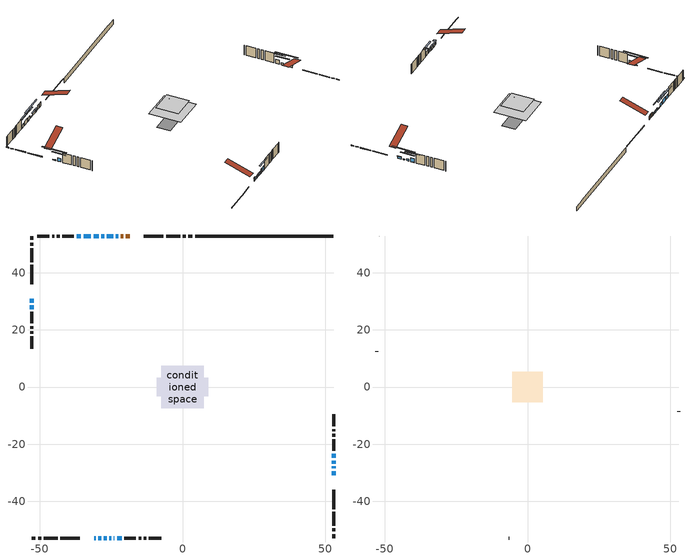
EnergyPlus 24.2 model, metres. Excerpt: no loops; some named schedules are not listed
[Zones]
conditioned space
 floor outside (Floor1 construction): -2.56,-2.56 -2.56,2.56 2.56,2.56 2.56,-2.56 z0.38
 floor outside (Floor2 construction): -0.34,-0.34 -0.34,0.34 0.34,0.34 0.34,-0.34 z0.38
 floor adiabatic (AdiabaticFloorConstruction): -7.52,-7.52 -7.52,7.52 7.52,7.52 7.52,-7.52 z2.82
 floor foundation (Slab1 construction): -8.93,-3.19 -8.93,3.19 8.93,3.19 8.93,-3.19 z-1.98
 wall outside (RimJoist1 construction): 3.45,52.84 2.09,52.84 / -52.84,-52.84 -51.48,-52.84 / -52.84,52.84 -52.84,51.48 / 52.84,-52.84 52.84,-51.48 z0.38:0.68
 wall outside (RimJoist2 construction): 1.16,52.84 0.05,52.84 / -50.55,-52.84 -49.45,-52.84 / -52.84,50.55 -52.84,49.45 / 52.84,-50.55 52.84,-49.45 z0.38:0.68
 wall outside (RimJoist3 construction): -0.87,52.84 -5.75,52.84 / -48.52,-52.84 -43.64,-52.84 / -52.84,48.52 -52.84,43.64 / 52.84,-48.52 52.84,-43.64 z0.38:0.68
 wall outside (RimJoist4 construction): -6.68,52.84 -13.52,52.84 / -42.71,-52.84 -35.87,-52.84 / -52.84,42.71 -52.84,35.87 / 52.84,-42.71 52.84,-35.87 z0.38:0.68
 wall outside (AdiabaticWallConstruction 1): -18.51,52.84 -19.79,52.84 / -20.72,52.84 -21.53,52.84 z0.38:2.41
 wall outside (AdiabaticWallConstruction): -30.89,-52.84 -30.4,-52.84 / -24,-52.84 -23.84,-52.84 z0.38:1.96; -29.48,-52.84 -28.46,-52.84 / -25.59,-52.84 -24.92,-52.84 z0.38:1.55; -22.46,52.84 -23.28,52.84 / -24.2,52.84 -26.49,52.84 / 52.84,-30.89 52.84,-29.41 z0.38:1.3; -27.53,-52.84 -26.51,-52.84 z0.38:1.75; -27.42,52.84 -28.39,52.84 / -52.84,30.89 -52.84,29.46 / 52.84,-28.49 52.84,-27.77 z0.38:0.79; -29.31,52.84 -31.14,52.84 / -35.54,52.84 -37.07,52.84 z0.38:2.01; -32.07,52.84 -34.61,52.84 z0.38:2.36; -22.92,-52.84 -21.29,-52.84 z0.38:2.39; -52.84,28.54 -52.84,27.26 z0.38:2.06; 52.84,-26.85 52.84,-25.72 z0.38:1.35; 52.84,-24.8 52.84,-23.32 z0.38:2.41
 wall outside (Wall1 construction): -37.99,52.84 -42.08,52.84 / -20.36,-52.84 -16.28,-52.84 / -52.84,26.34 -52.84,22.25 / 52.84,-22.4 52.84,-18.31 z0.38:5.26
 wall outside (Wall2 construction): -43.01,52.84 -43.95,52.84 / -15.35,-52.84 -14.4,-52.84 / -52.84,21.32 -52.84,20.38 / 52.84,-17.38 52.84,-16.44 z0.38:5.26
 wall outside (Wall3 construction): -44.88,52.84 -45.66,52.84 / -13.47,-52.84 -12.7,-52.84 / -52.84,19.45 -52.84,18.67 / 52.84,-15.51 52.84,-14.73 z0.38:5.26
 wall outside (Wall4 construction): -46.59,52.84 -50.88,52.84 / -11.77,-52.84 -7.48,-52.84 / -52.84,17.74 -52.84,13.45 / 52.84,-13.8 52.84,-9.51 z0.38:5.26
 wall foundation (FoundationWall1 construction): 4.38,52.84,-1.98 4.38,52.84,0.38 47.99,52.84,0.38 47.99,52.84,0.12 52.84,52.84,0.12 52.84,52.84,-1.98
 window (WindowConstruction 13): -30.88,-52.84 -30.4,-52.84 z0.38:1.96
 window (WindowConstruction 7): -29.47,-52.84 -28.46,-52.84 z0.38:1.55
 window (WindowConstruction 8): -22.46,52.84 -23.27,52.84 z0.38:1.29
 window (WindowConstruction 9): -24.2,52.84 -26.49,52.84 z0.38:1.29
 window (WindowConstruction 10): -27.53,-52.84 -26.52,-52.84 z0.38:1.75
 window (WindowConstruction 11): -25.59,-52.84 -24.93,-52.84 z0.38:1.55
 window (WindowConstruction 12): 52.84,-30.88 52.84,-29.41 z0.38:1.29
 window (WindowConstruction 15): -27.42,52.84 -28.39,52.84 z0.38:0.79
 window (WindowConstruction 16): -52.84,30.88 -52.84,29.46 z0.38:0.79
 window (WindowConstruction 14): -24,-52.84 -23.84,-52.84 z0.38:1.96
 window (WindowConstruction 17): 52.84,-28.48 52.84,-27.77 z0.38:0.79
 window (WindowConstruction): -29.31,52.84 -31.14,52.84 z0.38:2
 window (WindowConstruction 1): -32.07,52.84 -34.61,52.84 z0.38:2.36
 window (WindowConstruction 2): -35.54,52.84 -37.06,52.84 z0.38:2
 window (WindowConstruction 3): -22.92,-52.84 -21.29,-52.84 z0.38:2.39
 window (WindowConstruction 4): -52.84,28.53 -52.84,27.26 z0.38:2.06
 window (WindowConstruction 5): 52.84,-26.84 52.84,-25.73 z0.38:1.35
 window (WindowConstruction 6): 52.84,-24.8 52.84,-23.32 z0.38:2.41
 door (Door): -18.51,52.84 -19.79,52.84 z0.38:2.41
 door (Door 1): -20.72,52.84 -21.53,52.84 z0.38:2.41
 ceiling adiabatic (AdiabaticFloorConstruction): 7.52,-7.52 7.52,7.52 -7.52,7.52 -7.52,-7.52 z2.82
attic - vented
 floor to conditioned space (Floor3 construction Reversed): -5.29,-5.29 -5.29,5.29 5.29,5.29 5.29,-5.29 z5.26
 floor to conditioned space (Floor4 construction Reversed): -3.05,-3.05 -3.05,3.05 3.05,3.05 3.05,-3.05 z5.26
 wall outside (Wall5 construction): -51.81,52.84 -51.91,52.84 / -6.55,-52.84 -6.44,-52.84 / -52.84,12.52 -52.84,12.42 / 52.84,-8.58 52.84,-8.48 z0.38:5.26
 roof outside (Roof1 construction): -17.58,52.84,5.26 -17.58,40.97,9.21 -14.45,40.97,9.21 -14.45,52.84,5.26; -31.81,-52.84,5.26 -31.81,-40.97,9.21 -34.94,-40.97,9.21 -34.94,-52.84,5.26; -52.84,31.81,5.26 -40.97,31.81,9.21 -40.97,34.94,9.21 -52.84,34.94,5.26; 52.84,-31.81,5.26 40.97,-31.81,9.21 40.97,-34.94,9.21 52.84,-34.94,5.26
shading: -30.1,-52.84 -31.18,-52.84 -31.18,-54.06 -30.1,-54.06 z2.25; -28.26,-52.84 -29.68,-52.84 -29.68,-53.25 -28.26,-53.25 z1.75; -23.48,52.84 -22.26,52.84 -22.26,53.25 -23.48,53.25 z1.5; -26.69,52.84 -24,52.84 -24,53.25 -26.69,53.25 z1.5; -26.31,-52.84 -27.73,-52.84 -27.73,-53.25 -26.31,-53.25 z1.95; -24.72,-52.84 -25.79,-52.84 -25.79,-53.25 -24.72,-53.25 z1.75; 52.84,-29.21 52.84,-31.09 53.25,-31.09 53.25,-29.21 z1.5; -33.47,52.84 -22.34,52.84 -22.34,53.25 -33.47,53.25 z5.87; -52.84,24.38 -52.84,35.97 -53.25,35.97 -53.25,24.38 z5.87; -23.55,-52.84 -24.3,-52.84 -24.3,-54.06 -23.55,-54.06 z2.25; 52.84,-22.69 52.84,-33.56 53.25,-33.56 53.25,-22.69 z5.87; -33.78,52.84 -26.68,52.84 -26.68,53.25 -33.78,53.25 z4.64; -37.25,52.84 -29.43,52.84 -29.43,53.25 -37.25,53.25 z5; -39.7,52.84 -32.9,52.84 -32.9,53.25 -39.7,53.25 z4.64; -18.65,-52.84 -25.55,-52.84 -25.55,-53.25 -18.65,-53.25 z5.03; -52.84,24.62 -52.84,31.17 -53.25,31.17 -53.25,24.62 z4.7; 52.84,-23.09 52.84,-29.48 53.25,-29.48 53.25,-23.09 z3.99; 52.84,-20.68 52.84,-27.44 53.25,-27.44 53.25,-20.68 z5.05
[Building]
Building 1: Terrain=Suburbs
[Site:Location]
Erieau AUT_ON: Latitude {deg}=42.25; Longitude {deg}=-81.9; Time Zone {hr}=-5; Elevation {m}=178; Keep Site Location Information=Yes
[Site:GroundTemperature:Shallow]
5.2292, 3.30147, 3.1471, 4.0619, 7.73432, 11.3896, 14.5586, 16.5661, 16.7366, 15.1039, 12.0157, 8.47254
[Site:WaterMainsTemperature]
Calculation Method=Schedule; Temperature Schedule=mains temperature schedule
[Material] Roughness=Rough; Thermal Absorptance=0.9
Name | Thickness {m} | Conductivity {W/m-K} | Density {kg/m3} | Specific Heat {J/kg-K} | Solar Absorptance | Visible Absorptance
asphalt or fiberglass shingles | 0.00635 | 0.162714 | 1121.4 | 1465.45 | 0.4 | 0.4
ceiling loosefill ins | 0.169333 | 0.0480833 | 16.02 | 1046.75 | 0.7 | 0.7
ceiling stud and cavity | 0.1397 | 0.103035 | 65.682 | 1177.47 | 0.7 | 0.7
ceiling stud and cavity 1 | 0.1397 | 0.117016 | 65.682 | 1177.47 | 0.7 | 0.7
concrete 4.0 in. | 0.1016 | 1.803125 | 2242.8 | 837.4 | 0.7 | 0.7
concrete 8.0 in. | 0.2032 | 1.803125 | 2242.8 | 837.4 | 0.7 | 0.7
door material | 0.04445 | 0.053851 | 512.64 | 1214.23 | 0.7 | 0.7
exterior vertical ins | 0.0477883 | 0.029427 | 32.04 | 1214.23 | 0.7 | 0.7
floor covering | 0.0127 | 0.0433444 | 54.468 | 1339.84 | 0.6 | 0.6
floor rigid ins; rim joist rigid ins | 0.051816 | 0.029427 | 32.04 | 1214.23 | 0.7 | 0.7
floor rigid ins 1; wall rigid ins | 0.512978 | 0.029427 | 32.04 | 1214.23 | 0.7 | 0.7
floor stud and cavity | 0.1397 | 0.110008 | 92.3553 | 1139.71 | 0.7 | 0.7
floor stud and cavity 1 | 0.1397 | 0.0951064 | 92.3553 | 1139.71 | 0.7 | 0.7
floor stud and cavity 2 | 0.1397 | 1.75129 | 37.0049 | 1207.88 | 0.7 | 0.7
furniture material conditioned space 1 | 0.1524 | 0.115458 | 640.8 | 1214.23 | 0.6 | 0.6
gypsum board | 0.0127 | 0.160291 | 801 | 837.4 | 0.6 | 0.6
gypsum board 1 | 0.0127 | 0.160291 | 801 | 837.4 | 0.7 | 0.7
osb sheathing 0.5 in. | 0.0127 | 0.115458 | 512.64 | 1214.23 | 0.7 | 0.7
osb sheathing 0.75 in. | 0.01905 | 0.115458 | 512.64 | 1214.23 | 0.7 | 0.7
osb sheathing 2.0 in. | 0.0508 | 0.115458 | 512.64 | 1214.23 | 0.7 | 0.7
rim joist stud and cavity | 0.0508 | 0.0317878 | 125.044 | 1163.47 | 0.6 | 0.6
rim joist stud and cavity 1 | 0.0508 | 0.298717 | 125.044 | 1163.47 | 0.6 | 0.6
rim joist stud and cavity 2 | 0.0508 | 0.0293615 | 125.044 | 1163.47 | 0.6 | 0.6
rim joist stud and cavity 3 | 0.0508 | 0.275866 | 125.044 | 1163.47 | 0.6 | 0.6
wall stud and cavity | 0.1397 | 0.0817079 | 139.0536 | 1170.24 | 0.7 | 0.7
wall stud and cavity 1 | 0.1397 | 0.114651 | 139.0536 | 1170.24 | 0.7 | 0.7
wall stud and cavity 2 | 0.1397 | 0.092254 | 139.0536 | 1170.24 | 0.7 | 0.7
wall stud and cavity 3 | 0.1397 | 0.0937807 | 139.0536 | 1170.24 | 0.7 | 0.7
wall stud and cavity 4 | 0.0889 | 6.1454 | 50.32683 | 1063.81 | 0.6 | 0.6
wall stud and cavity 5 | 0.0889 | 0.380278 | 52.3479 | 1209.89 | 0.7 | 0.7
wall stud and cavity 6 | 0.0889 | 0.391764 | 83.0341 | 1211.67 | 0.7 | 0.7
wood siding | 0.0254 | 0.102417 | 544.68 | 1172.36 | 0.4 | 0.4
wood siding 1 | 0.00254 | 0.102417 | 544.68 | 1172.36 | 0.4 | 0.4
wood siding 2; wood siding 3; wood siding 4 | 0.0254 | 0.102417 | 544.68 | 1172.36 | 0.7 | 0.7
[WindowMaterial:SimpleGlazingSystem]
Name | U-Factor {W/m2-K} | Solar Heat Gain Coefficient
WindowMaterial | 2.89067 | 0.69
WindowMaterial 1 | 2.8742 | 0.71
WindowMaterial 10 | 2.05089 | 0.53
WindowMaterial 11 | 2.13322 | 0.47
WindowMaterial 12 | 2.98152 | 0.56
WindowMaterial 13 | 2.98776 | 0.61
WindowMaterial 14 | 3.07123 | 0.35
WindowMaterial 15 | 3.05704 | 0.4
WindowMaterial 16 | 3.06555 | 0.37
WindowMaterial 2 | 2.898619 | 0.69
WindowMaterial 3 | 1.95891 | 0.59
WindowMaterial 4 | 2.918492 | 0.63
WindowMaterial 5 | 3.00196 | 0.54
WindowMaterial 6 | 2.98833 | 0.58
WindowMaterial 7 | 2.07588 | 0.51
WindowMaterial 8 | 3.029213 | 0.5
WindowMaterial 9 | 3.00196 | 0.53
[Construction]
AdiabaticFloorConstruction: floor stud and cavity 2, floor rigid ins 1, osb sheathing 0.75 in., floor covering
AdiabaticWallConstruction: wood siding 3, wall rigid ins, wall stud and cavity 5, gypsum board
AdiabaticWallConstruction 1: wood siding 4, wall rigid ins, wall stud and cavity 5, gypsum board
Door; Door 1: door material
Floor1 construction: floor stud and cavity, floor rigid ins, osb sheathing 0.75 in., floor covering
Floor2 construction: floor stud and cavity 1, floor rigid ins, osb sheathing 0.75 in., floor covering
Floor3 construction Reversed: gypsum board, ceiling stud and cavity, ceiling loosefill ins
Floor4 construction Reversed: gypsum board, ceiling stud and cavity 1, ceiling loosefill ins
FoundationWall1 construction: concrete 8.0 in., gypsum board 1
furniture construction conditioned space 1: furniture material conditioned space 1
PartitionWallConstruction: gypsum board, wall stud and cavity 6, gypsum board
RimJoist1 construction: wood siding 2, osb sheathing 2.0 in., rim joist stud and cavity
RimJoist2 construction: wood siding 2, rim joist rigid ins, osb sheathing 2.0 in., rim joist stud and cavity 1
RimJoist3 construction: wood siding 2, osb sheathing 2.0 in., rim joist stud and cavity 2
RimJoist4 construction: wood siding 2, rim joist rigid ins, osb sheathing 2.0 in., rim joist stud and cavity 3
Roof1 construction: asphalt or fiberglass shingles
Slab1 construction: concrete 4.0 in.
Wall1 construction: wood siding, osb sheathing 0.5 in., wall stud and cavity, gypsum board
Wall2 construction: wood siding, osb sheathing 0.5 in., wall stud and cavity 1, gypsum board
Wall3 construction: wood siding, osb sheathing 0.5 in., wall stud and cavity 2, gypsum board
Wall4 construction: wood siding, osb sheathing 0.5 in., wall stud and cavity 3, gypsum board
Wall5 construction: wood siding 1, wall stud and cavity 4
WindowConstruction: WindowMaterial
WindowConstruction 1: WindowMaterial 1
WindowConstruction 10: WindowMaterial 10
WindowConstruction 11: WindowMaterial 11
WindowConstruction 12: WindowMaterial 12
WindowConstruction 13: WindowMaterial 13
WindowConstruction 14: WindowMaterial 14
WindowConstruction 15: WindowMaterial 15
WindowConstruction 16; WindowConstruction 17: WindowMaterial 16
WindowConstruction 2: WindowMaterial 2
WindowConstruction 3: WindowMaterial 3
WindowConstruction 4: WindowMaterial 4
WindowConstruction 5: WindowMaterial 5
WindowConstruction 6: WindowMaterial 6
WindowConstruction 7: WindowMaterial 7
WindowConstruction 8: WindowMaterial 8
WindowConstruction 9: WindowMaterial 9
[Zone] Multiplier=1; Part of Total Floor Area=Yes
Name | Volume {m3}
attic - vented | 95.8773
conditioned space | 874.901
[Space]
Name | Zone | Volume {m3}
attic - vented 1 | attic - vented | 95.8773
conditioned space 1 | conditioned space | 874.901
[ZoneInfiltration:EffectiveLeakageArea]
infil attic - vented 1: Zone or Space=attic - vented 1; Schedule=Always On Discrete; Effective Air Leakage Area {cm2}=7152.96; Stack Coefficient=0.00061426; Wind Coefficient=1.67454e-05
[ZoneMixing]
whole house fan mix: Zone or Space=attic - vented; Schedule=Always On Continuous; Design Flow Rate Calculation Method=Flow/Zone; Design Flow Rate {m3/s}=0; Source Zone or Space=conditioned space
[SurfaceProperty:ExposedFoundationPerimeter]
Slab1: Exposed Perimeter Calculation Method=TotalExposedPerimeter; Total Exposed Perimeter {m}=48.463
[InternalMass] Zone or ZoneList=conditioned space; Space or SpaceList=conditioned space 1
Name | Construction | Surface Area {m2}
furniture mass conditioned space 1 | furniture construction conditioned space 1 | 146.748
partition wall mass | PartitionWallConstruction | 366.87
[Lights]
interior lighting: Zone or ZoneList or Space or SpaceList=conditioned space 1; Schedule=interior lighting schedule; Design Level Calculation Method=LightingLevel; Lighting Level {W}=343.2; Return Air Fraction=0; Fraction Radiant=0.6; Fraction Visible=0.2; Fraction Replaceable=1
[People]
occupants: Zone or ZoneList or Space or SpaceList=conditioned space 1; Number of People Schedule=occupants schedule; Number of People Calculation Method=People; Number of People=3; Fraction Radiant=0.314171; Sensible Heat Fraction=0.56303; Activity Level Schedule=occupants activity schedule; Carbon Dioxide Generation Rate {m3/s-W}=0; Enable ASHRAE 55 Comfort Warnings=No; Mean Radiant Temperature Calculation Type=EnclosureAveraged
[ElectricEquipment] Zone or ZoneList or Space or SpaceList=conditioned space 1; Design Level Calculation Method=EquipmentLevel
Name | Schedule | Design Level {W} | Fraction Latent | Fraction Radiant | Fraction Lost
clothes dryer | clothes dryer schedule | 140.772 | 0.015 | 0.081 | 0.85
clothes washer | clothes washer schedule | 32.1985 | 0.03 | 0.162 | 0.7
cooking range | cooking range schedule | 215.147 | 0.08 | 0.432 | 0.2
dishwasher | dishwasher schedule | 66.8632 | 0.3 | 0.18 | 0.4
fridge | fridge schedule | 72.9452 | 0 | 0.6 | 0
mech vent bath fan 0 | mech vent bath fan 0 schedule | 50.2 | 0 | 0 | 1
mech vent bath fan 1 | mech vent bath fan 1 schedule | 50.2 | 0 | 0 | 1
mech vent house fan | mech vent house fan schedule | 0 | 0 | 0 | 1
mech vent house fan cfis | mech vent house fan cfis schedule | 0 | 0 | 0 | 0
mech vent range fan 0 | mech vent range fan 0 schedule | 57 | 0 | 0 | 1
misc plug loads | misc plug loads schedule | 494.7 | 0.045 | 0.513 | 0.1
whole house fan | Always On Discrete | 0 | 0 | 0 | 1
[OtherEquipment] Zone or ZoneList or Space or SpaceList=conditioned space 1; Design Level Calculation Method=EquipmentLevel
Name | Fuel Type | Schedule | Design Level {W} | Fraction Latent | Fraction Radiant | Fraction Lost
clothes dryer 1 | Electricity | clothes dryer schedule | 0 | 0.015 | 0.081 | 0.85
cooking range 1 | Electricity | cooking range schedule | 0 | 0.08 | 0.432 | 0.2
general water use latent | None | general water use schedule | 62.594 | 1 | 0 | 0
general water use sensible | None | general water use schedule | -61.6891 | 0 | 0.6 | 0
mech vent house fan latent load | None | Always On Discrete | 0 | 1 | 0 | 0
mech vent house fan sensible load | None | Always On Discrete | 0 | 0 | 0 | 0
water heater energy adjustment1 | NaturalGas | Always On Discrete | 0.01 | 0 | 0 | 1
[ZoneInfiltration:DesignFlowRate] Zone or ZoneList or Space or SpaceList=conditioned space 1; Schedule=Always On Discrete; Design Flow Rate Calculation Method=Flow/Zone; Design Flow Rate {m3/s}=0
infil flow; natural vent flow; whole house fan flow
[Foundation:Kiva]
Foundation Kiva 1: Initial Indoor Air Temperature {C}=18; Wall Height Above Grade {m}=0.379994; Wall Depth Below Slab {m}=0.2032; Custom Block Material Name 1=exterior vertical ins; Custom Block Depth 1 {m}=2.36001; Custom Block X Position 1 {m}=0.2159; Custom Block Z Position 1 {m}=0
[Foundation:Kiva:Settings]
Soil Conductivity {W/m-K}=0.849921; Soil Density {kg/m3}=1842.3; Soil Specific Heat {J/kg-K}=418.7; Ground Solar Absorptivity=0.9; Ground Thermal Absorptivity=0.9; Ground Surface Roughness {m}=0.03; Far-Field Width {m}=40; Deep-Ground Boundary Condition=ZeroFlux; Deep-Ground Depth {m}=40; Minimum Cell Dimension {m}=0.2; Maximum Cell Growth Coefficient=3; Simulation Timestep=Timestep
[Exterior:Lights]
exterior lighting: Schedule=exterior lighting schedule; Design Level {W}=75.6
[Schedule:Constant]
Name | Hourly Value
Always On Continuous; mech vent house fan schedule; mech vent house fan cfis schedule; Always On Discrete | 1
occupants activity schedule | 117.228
fridge schedule | 0
[Schedule:Week:Daily]
interior lighting schedule Week Rule - Jan1-Jan27: interior lighting schedule day, interior lighting schedule day, interior lighting schedule day, interior lighting schedule day, interior lighting schedule day, interior lighting schedule day, interior lighting schedule day, interior lighting schedule default day, interior lighting schedule default day, interior lighting schedule default day, interior lighting schedule default day, interior lighting schedule default day
interior lighting schedule Week Rule - Jan28-Feb3: interior lighting schedule day, interior lighting schedule day, interior lighting schedule day, interior lighting schedule day, interior lighting schedule day 1, interior lighting schedule day 1, interior lighting schedule day 1, interior lighting schedule default day, interior lighting schedule default day, interior lighting schedule default day, interior lighting schedule default day, interior lighting schedule default day
interior lighting schedule Week Rule - Feb4-Feb24: interior lighting schedule day 1, interior lighting schedule day 1, interior lighting schedule day 1, interior lighting schedule day 1, interior lighting schedule day 1, interior lighting schedule day 1, interior lighting schedule day 1, interior lighting schedule default day, interior lighting schedule default day, interior lighting schedule default day, interior lighting schedule default day, interior lighting schedule default day
interior lighting schedule Week Rule - Feb25-Mar3: interior lighting schedule day 1, interior lighting schedule day 1, interior lighting schedule day 1, interior lighting schedule day 1, interior lighting schedule day 2, interior lighting schedule day 2, interior lighting schedule day 2, interior lighting schedule default day, interior lighting schedule default day, interior lighting schedule default day, interior lighting schedule default day, interior lighting schedule default day
interior lighting schedule Week Rule - Mar4-Mar31: interior lighting schedule day 2, interior lighting schedule day 2, interior lighting schedule day 2, interior lighting schedule day 2, interior lighting schedule day 2, interior lighting schedule day 2, interior lighting schedule day 2, interior lighting schedule default day, interior lighting schedule default day, interior lighting schedule default day, interior lighting schedule default day, interior lighting schedule default day
interior lighting schedule Week Rule - Apr1-Apr28: interior lighting schedule day 3, interior lighting schedule day 3, interior lighting schedule day 3, interior lighting schedule day 3, interior lighting schedule day 3, interior lighting schedule day 3, interior lighting schedule day 3, interior lighting schedule default day, interior lighting schedule default day, interior lighting schedule default day, interior lighting schedule default day, interior lighting schedule default day
interior lighting schedule Week Rule - Apr29-May5: interior lighting schedule day 3, interior lighting schedule day 3, interior lighting schedule day 4, interior lighting schedule day 4, interior lighting schedule day 4, interior lighting schedule day 4, interior lighting schedule day 4, interior lighting schedule default day, interior lighting schedule default day, interior lighting schedule default day, interior lighting schedule default day, interior lighting schedule default day
interior lighting schedule Week Rule - May6-May26: interior lighting schedule day 4, interior lighting schedule day 4, interior lighting schedule day 4, interior lighting schedule day 4, interior lighting schedule day 4, interior lighting schedule day 4, interior lighting schedule day 4, interior lighting schedule default day, interior lighting schedule default day, interior lighting schedule default day, interior lighting schedule default day, interior lighting schedule default day
interior lighting schedule Week Rule - May27-Jun2: interior lighting schedule day 4, interior lighting schedule day 4, interior lighting schedule day 4, interior lighting schedule day 4, interior lighting schedule day 4, interior lighting schedule day 5, interior lighting schedule day 5, interior lighting schedule default day, interior lighting schedule default day, interior lighting schedule default day, interior lighting schedule default day, interior lighting schedule default day
interior lighting schedule Week Rule - Jun3-Jun30: interior lighting schedule day 5, interior lighting schedule day 5, interior lighting schedule day 5, interior lighting schedule day 5, interior lighting schedule day 5, interior lighting schedule day 5, interior lighting schedule day 5, interior lighting schedule default day, interior lighting schedule default day, interior lighting schedule default day, interior lighting schedule default day, interior lighting schedule default day
interior lighting schedule Week Rule - Jul1-Jul28: interior lighting schedule day 6, interior lighting schedule day 6, interior lighting schedule day 6, interior lighting schedule day 6, interior lighting schedule day 6, interior lighting schedule day 6, interior lighting schedule day 6, interior lighting schedule default day, interior lighting schedule default day, interior lighting schedule default day, interior lighting schedule default day, interior lighting schedule default day
interior lighting schedule Week Rule - Jul29-Aug4: interior lighting schedule day 6, interior lighting schedule day 6, interior lighting schedule day 6, interior lighting schedule day 7, interior lighting schedule day 7, interior lighting schedule day 7, interior lighting schedule day 7, interior lighting schedule default day, interior lighting schedule default day, interior lighting schedule default day, interior lighting schedule default day, interior lighting schedule default day
interior lighting schedule Week Rule - Aug5-Aug25: interior lighting schedule day 7, interior lighting schedule day 7, interior lighting schedule day 7, interior lighting schedule day 7, interior lighting schedule day 7, interior lighting schedule day 7, interior lighting schedule day 7, interior lighting schedule default day, interior lighting schedule default day, interior lighting schedule default day, interior lighting schedule default day, interior lighting schedule default day
interior lighting schedule Week Rule - Aug26-Sep1: interior lighting schedule day 7, interior lighting schedule day 7, interior lighting schedule day 7, interior lighting schedule day 7, interior lighting schedule day 7, interior lighting schedule day 7, interior lighting schedule day 8, interior lighting schedule default day, interior lighting schedule default day, interior lighting schedule default day, interior lighting schedule default day, interior lighting schedule default day
interior lighting schedule Week Rule - Sep2-Sep29: interior lighting schedule day 8, interior lighting schedule day 8, interior lighting schedule day 8, interior lighting schedule day 8, interior lighting schedule day 8, interior lighting schedule day 8, interior lighting schedule day 8, interior lighting schedule default day, interior lighting schedule default day, interior lighting schedule default day, interior lighting schedule default day, interior lighting schedule default day
interior lighting schedule Week Rule - Sep30-Oct6: interior lighting schedule day 8, interior lighting schedule day 9, interior lighting schedule day 9, interior lighting schedule day 9, interior lighting schedule day 9, interior lighting schedule day 9, interior lighting schedule day 9, interior lighting schedule default day, interior lighting schedule default day, interior lighting schedule default day, interior lighting schedule default day, interior lighting schedule default day
interior lighting schedule Week Rule - Oct7-Oct27: interior lighting schedule day 9, interior lighting schedule day 9, interior lighting schedule day 9, interior lighting schedule day 9, interior lighting schedule day 9, interior lighting schedule day 9, interior lighting schedule day 9, interior lighting schedule default day, interior lighting schedule default day, interior lighting schedule default day, interior lighting schedule default day, interior lighting schedule default day
interior lighting schedule Week Rule - Oct28-Nov3: interior lighting schedule day 9, interior lighting schedule day 9, interior lighting schedule day 9, interior lighting schedule day 9, interior lighting schedule day 10, interior lighting schedule day 10, interior lighting schedule day 10, interior lighting schedule default day, interior lighting schedule default day, interior lighting schedule default day, interior lighting schedule default day, interior lighting schedule default day
interior lighting schedule Week Rule - Nov4-Nov24: interior lighting schedule day 10, interior lighting schedule day 10, interior lighting schedule day 10, interior lighting schedule day 10, interior lighting schedule day 10, interior lighting schedule day 10, interior lighting schedule day 10, interior lighting schedule default day, interior lighting schedule default day, interior lighting schedule default day, interior lighting schedule default day, interior lighting schedule default day
interior lighting schedule Week Rule - Nov25-Dec1: interior lighting schedule day 10, interior lighting schedule day 10, interior lighting schedule day 10, interior lighting schedule day 10, interior lighting schedule day 10, interior lighting schedule day 10, interior lighting schedule day 11, interior lighting schedule default day, interior lighting schedule default day, interior lighting schedule default day, interior lighting schedule default day, interior lighting schedule default day
interior lighting schedule Week Rule - Dec2-Dec31: interior lighting schedule day 11, interior lighting schedule day 11, interior lighting schedule day 11, interior lighting schedule day 11, interior lighting schedule day 11, interior lighting schedule day 11, interior lighting schedule day 11, interior lighting schedule default day, interior lighting schedule default day, interior lighting schedule default day, interior lighting schedule default day, interior lighting schedule default day
occupants schedule Week Rule - Jan1-Dec31: occupants schedule day, occupants schedule day, occupants schedule day, occupants schedule day, occupants schedule day, occupants schedule day, occupants schedule day, occupants schedule default day, occupants schedule default day, occupants schedule default day, occupants schedule default day, occupants schedule default day
clothes dryer schedule Week Rule - Jan1-Dec31: clothes dryer schedule day, clothes dryer schedule day, clothes dryer schedule day, clothes dryer schedule day, clothes dryer schedule day, clothes dryer schedule day, clothes dryer schedule day, clothes dryer schedule default day, clothes dryer schedule default day, clothes dryer schedule default day, clothes dryer schedule default day, clothes dryer schedule default day
clothes washer schedule Week Rule - Jan1-Dec31: clothes washer schedule day, clothes washer schedule day, clothes washer schedule day, clothes washer schedule day, clothes washer schedule day, clothes washer schedule day, clothes washer schedule day, clothes washer schedule default day, clothes washer schedule default day, clothes washer schedule default day, clothes washer schedule default day, clothes washer schedule default day
cooking range schedule Week Rule - Jan1-Dec31: cooking range schedule day, cooking range schedule day, cooking range schedule day, cooking range schedule day, cooking range schedule day, cooking range schedule day, cooking range schedule day, cooking range schedule default day, cooking range schedule default day, cooking range schedule default day, cooking range schedule default day, cooking range schedule default day
dishwasher schedule Week Rule - Jan1-Dec31: dishwasher schedule day, dishwasher schedule day, dishwasher schedule day, dishwasher schedule day, dishwasher schedule day, dishwasher schedule day, dishwasher schedule day, dishwasher schedule default day, dishwasher schedule default day, dishwasher schedule default day, dishwasher schedule default day, dishwasher schedule default day
mech vent bath fan 0 schedule Week Rule - Jan1-Dec31: mech vent bath fan 0 schedule day, mech vent bath fan 0 schedule day, mech vent bath fan 0 schedule day, mech vent bath fan 0 schedule day, mech vent bath fan 0 schedule day, mech vent bath fan 0 schedule day, mech vent bath fan 0 schedule day, mech vent bath fan 0 schedule default day, mech vent bath fan 0 schedule default day, mech vent bath fan 0 schedule default day, mech vent bath fan 0 schedule default day, mech vent bath fan 0 schedule default day
mech vent bath fan 1 schedule Week Rule - Jan1-Dec31: mech vent bath fan 1 schedule day, mech vent bath fan 1 schedule day, mech vent bath fan 1 schedule day, mech vent bath fan 1 schedule day, mech vent bath fan 1 schedule day, mech vent bath fan 1 schedule day, mech vent bath fan 1 schedule day, mech vent bath fan 1 schedule default day, mech vent bath fan 1 schedule default day, mech vent bath fan 1 schedule default day, mech vent bath fan 1 schedule default day, mech vent bath fan 1 schedule default day
mech vent range fan 0 schedule Week Rule - Jan1-Dec31: mech vent range fan 0 schedule day, mech vent range fan 0 schedule day, mech vent range fan 0 schedule day, mech vent range fan 0 schedule day, mech vent range fan 0 schedule day, mech vent range fan 0 schedule day, mech vent range fan 0 schedule day, mech vent range fan 0 schedule default day, mech vent range fan 0 schedule default day, mech vent range fan 0 schedule default day, mech vent range fan 0 schedule default day, mech vent range fan 0 schedule default day
misc plug loads schedule Week Rule - Jan1-Dec31: misc plug loads schedule day, misc plug loads schedule day, misc plug loads schedule day, misc plug loads schedule day, misc plug loads schedule day, misc plug loads schedule day, misc plug loads schedule day, misc plug loads schedule default day, misc plug loads schedule default day, misc plug loads schedule default day, misc plug loads schedule default day, misc plug loads schedule default day
general water use schedule Week Rule - Jan1-Dec31: general water use schedule day, general water use schedule day, general water use schedule day, general water use schedule day, general water use schedule day, general water use schedule day, general water use schedule day, general water use schedule default day, general water use schedule default day, general water use schedule default day, general water use schedule default day, general water use schedule default day
exterior lighting schedule Week Rule - Jan1-Jan27: exterior lighting schedule day, exterior lighting schedule day, exterior lighting schedule day, exterior lighting schedule day, exterior lighting schedule day, exterior lighting schedule day, exterior lighting schedule day, exterior lighting schedule default day, exterior lighting schedule default day, exterior lighting schedule default day, exterior lighting schedule default day, exterior lighting schedule default day
exterior lighting schedule Week Rule - Jan28-Feb3: exterior lighting schedule day, exterior lighting schedule day, exterior lighting schedule day, exterior lighting schedule day, exterior lighting schedule day 1, exterior lighting schedule day 1, exterior lighting schedule day 1, exterior lighting schedule default day, exterior lighting schedule default day, exterior lighting schedule default day, exterior lighting schedule default day, exterior lighting schedule default day
exterior lighting schedule Week Rule - Feb4-Feb24: exterior lighting schedule day 1, exterior lighting schedule day 1, exterior lighting schedule day 1, exterior lighting schedule day 1, exterior lighting schedule day 1, exterior lighting schedule day 1, exterior lighting schedule day 1, exterior lighting schedule default day, exterior lighting schedule default day, exterior lighting schedule default day, exterior lighting schedule default day, exterior lighting schedule default day
[Schedule:Year]
interior lighting schedule: interior lighting schedule Week Rule - Jan1-Jan27, 1, 1, 1, 27, interior lighting schedule Week Rule - Jan28-Feb3, 1, 28, 2, 3, interior lighting schedule Week Rule - Feb4-Feb24, 2, 4, 2, 24, interior lighting schedule Week Rule - Feb25-Mar3, 2, 25, 3, 3, interior lighting schedule Week Rule - Mar4-Mar31, 3, 4, 3, 31, interior lighting schedule Week Rule - Apr1-Apr28, 4, 1, 4, 28, interior lighting schedule Week Rule - Apr29-May5, 4, 29, 5, 5, interior lighting schedule Week Rule - May6-May26, 5, 6, 5, 26, interior lighting schedule Week Rule - May27-Jun2, 5, 27, 6, 2, interior lighting schedule Week Rule - Jun3-Jun30, 6, 3, 6, 30, interior lighting schedule Week Rule - Jul1-Jul28, 7, 1, 7, 28, interior lighting schedule Week Rule - Jul29-Aug4, 7, 29, 8, 4, interior lighting schedule Week Rule - Aug5-Aug25, 8, 5, 8, 25, interior lighting schedule Week Rule - Aug26-Sep1, 8, 26, 9, 1, interior lighting schedule Week Rule - Sep2-Sep29, 9, 2, 9, 29, interior lighting schedule Week Rule - Sep30-Oct6, 9, 30, 10, 6, interior lighting schedule Week Rule - Oct7-Oct27, 10, 7, 10, 27, interior lighting schedule Week Rule - Oct28-Nov3, 10, 28, 11, 3, interior lighting schedule Week Rule - Nov4-Nov24, 11, 4, 11, 24, interior lighting schedule Week Rule - Nov25-Dec1, 11, 25, 12, 1, interior lighting schedule Week Rule - Dec2-Dec31, 12, 2, 12, 31
occupants schedule: occupants schedule Week Rule - Jan1-Dec31, 1, 1, 12, 31
clothes dryer schedule: clothes dryer schedule Week Rule - Jan1-Dec31, 1, 1, 12, 31
clothes washer schedule: clothes washer schedule Week Rule - Jan1-Dec31, 1, 1, 12, 31
cooking range schedule: cooking range schedule Week Rule - Jan1-Dec31, 1, 1, 12, 31
dishwasher schedule: dishwasher schedule Week Rule - Jan1-Dec31, 1, 1, 12, 31
mech vent bath fan 0 schedule: mech vent bath fan 0 schedule Week Rule - Jan1-Dec31, 1, 1, 12, 31
mech vent bath fan 1 schedule: mech vent bath fan 1 schedule Week Rule - Jan1-Dec31, 1, 1, 12, 31
mech vent range fan 0 schedule: mech vent range fan 0 schedule Week Rule - Jan1-Dec31, 1, 1, 12, 31
misc plug loads schedule: misc plug loads schedule Week Rule - Jan1-Dec31, 1, 1, 12, 31
general water use schedule: general water use schedule Week Rule - Jan1-Dec31, 1, 1, 12, 31
exterior lighting schedule: exterior lighting schedule Week Rule - Jan1-Jan27, 1, 1, 1, 27, exterior lighting schedule Week Rule - Jan28-Feb3, 1, 28, 2, 3, exterior lighting schedule Week Rule - Feb4-Feb24, 2, 4, 2, 24, exterior lighting schedule Week Rule - Feb25-Mar3, 2, 25, 3, 3, exterior lighting schedule Week Rule - Mar4-Mar31, 3, 4, 3, 31, exterior lighting schedule Week Rule - Apr1-Apr28, 4, 1, 4, 28, exterior lighting schedule Week Rule - Apr29-May5, 4, 29, 5, 5, exterior lighting schedule Week Rule - May6-May26, 5, 6, 5, 26, exterior lighting schedule Week Rule - May27-Jun2, 5, 27, 6, 2, exterior lighting schedule Week Rule - Jun3-Jun30, 6, 3, 6, 30, exterior lighting schedule Week Rule - Jul1-Jul28, 7, 1, 7, 28, exterior lighting schedule Week Rule - Jul29-Aug4, 7, 29, 8, 4, exterior lighting schedule Week Rule - Aug5-Aug25, 8, 5, 8, 25, exterior lighting schedule Week Rule - Aug26-Sep1, 8, 26, 9, 1, exterior lighting schedule Week Rule - Sep2-Sep29, 9, 2, 9, 29, exterior lighting schedule Week Rule - Sep30-Oct6, 9, 30, 10, 6, exterior lighting schedule Week Rule - Oct7-Oct27, 10, 7, 10, 27, exterior lighting schedule Week Rule - Oct28-Nov3, 10, 28, 11, 3, exterior lighting schedule Week Rule - Nov4-Nov24, 11, 4, 11, 24, exterior lighting schedule Week Rule - Nov25-Dec1, 11, 25, 12, 1, exterior lighting schedule Week Rule - Dec2-Dec31, 12, 2, 12, 31
[Schedule:Compact]
mains temperature schedule: Through: 01/01, For: AllDays, Until: 24:00, 8.89333, Through: 01/02, For: AllDays, Until: 24:00, 8.82722, Through: 01/03, For: AllDays, Until: 24:00, 8.76167, Through: 01/04, For: AllDays, Until: 24:00, 8.69778, Through: 01/05, For: AllDays, Until: 24:00, 8.635, Through: 01/06, For: AllDays, Until: 24:00, 8.57333, Through: 01/07, For: AllDays, Until: 24:00, 8.51333, Through: 01/08, For: AllDays, Until: 24:00, 8.455, Through: 01/09, For: AllDays, Until: 24:00, 8.39778, Through: 01/10, For: AllDays, Until: 24:00, 8.34167, Through: 01/11, For: AllDays, Until: 24:00, 8.28722, Through: 01/12, For: AllDays, Until: 24:00, 8.23444, Through: 01/13, For: AllDays, Until: 24:00, 8.18278, Through: 01/14, For: AllDays, Until: 24:00, 8.13222, Through: 01/15, For: AllDays, Until: 24:00, 8.08389, Through: 01/16, For: AllDays, Until: 24:00, 8.03667, Through: 01/17, For: AllDays, Until: 24:00, 7.99111, Through: 01/18, For: AllDays, Until: 24:00, 7.94667, Through: 01/19, For: AllDays, Until: 24:00, 7.90389, Through: 01/20, For: AllDays, Until: 24:00, 7.86278, Through: 01/21, For: AllDays, Until: 24:00, 7.82333, Through: 01/22, For: AllDays, Until: 24:00, 7.78556, Through: 01/23, For: AllDays, Until: 24:00, 7.74889, Through: 01/24, For: AllDays, Until: 24:00, 7.71444, Through: 01/25, For: AllDays, Until: 24:00, 7.68111, Through: 01/26, For: AllDays, Until: 24:00, 7.64944, Through: 01/27, For: AllDays, Until: 24:00, 7.61944, Through: 01/28, For: AllDays, Until: 24:00, 7.59111, Through: 01/29, For: AllDays, Until: 24:00, 7.56444, Through: 01/30, For: AllDays, Until: 24:00, 7.53944, Through: 01/31, For: AllDays, Until: 24:00, 7.51611, Through: 02/01, For: AllDays, Until: 24:00, 7.49444, Through: 02/02, For: AllDays, Until: 24:00, 7.47389, Through: 02/03, For: AllDays, Until: 24:00, 7.45556, Through: 02/04, For: AllDays, Until: 24:00, 7.43889, Through: 02/05, For: AllDays, Until: 24:00, 7.42389, Through: 02/06, For: AllDays, Until: 24:00, 7.41056, Through: 02/07, For: AllDays, Until: 24:00, 7.39889, Through: 02/08, For: AllDays, Until: 24:00, 7.38833, Through: 02/09, For: AllDays, Until: 24:00, 7.38, Through: 02/10, For: AllDays, Until: 24:00, 7.37389, Through: 02/11, For: AllDays, Until: 24:00, 7.36889, Through: 02/12, For: AllDays, Until: 24:00, 7.36556, Through: 02/13, For: AllDays, Until: 24:00, 7.36389, Through: 02/14, For: AllDays, Until: 24:00, 7.36389, Through: 02/15, For: AllDays, Until: 24:00, 7.36611, Through: 02/16, For: AllDays, Until: 24:00, 7.36944, Through: 02/17, For: AllDays, Until: 24:00, 7.375, Through: 02/18, For: AllDays, Until: 24:00, 7.38167, Through: 02/19, For: AllDays, Until: 24:00, 7.39056, Through: 02/20, For: AllDays, Until: 24:00, 7.40056, Through: 02/21, For: AllDays, Until: 24:00, 7.41278, Through: 02/22, For: AllDays, Until: 24:00, 7.42667, Through: 02/23, For: AllDays, Until: 24:00, 7.44222, Through: 02/24, For: AllDays, Until: 24:00, 7.45889, Through: 02/25, For: AllDays, Until: 24:00, 7.47778, Through: 02/26, For: AllDays, Until: 24:00, 7.49833, Through: 02/27, For: AllDays, Until: 24:00, 7.52056, Through: 02/28, For: AllDays, Until: 24:00, 7.54444, Through: 03/01, For: AllDays, Until: 24:00, 7.56944, Through: 03/02, For: AllDays, Until: 24:00, 7.59667, Through: 03/03, For: AllDays, Until: 24:00, 7.62556, Through: 03/04, For: AllDays, Until: 24:00, 7.65556, Through: 03/05, For: AllDays, Until: 24:00, 7.68778, Through: 03/06, For: AllDays, Until: 24:00, 7.72111, Through: 03/07, For: AllDays, Until: 24:00, 7.75611, Through: 03/08, For: AllDays, Until: 24:00, 7.79278, Through: 03/09, For: AllDays, Until: 24:00, 7.83111, Through: 03/10, For: AllDays, Until: 24:00, 7.87111, Through: 03/11, For: AllDays, Until: 24:00, 7.91222, Through: 03/12, For: AllDays, Until: 24:00, 7.95556, Through: 03/13, For: AllDays, Until: 24:00, 8, Through: 03/14, For: AllDays, Until: 24:00, 8.04556, Through: 03/15, For: AllDays, Until: 24:00, 8.09333, Through: 03/16, For: AllDays, Until: 24:00, 8.14222, Through: 03/17, For: AllDays, Until: 24:00, 8.19278, Through: 03/18, For: AllDays, Until: 24:00, 8.24444, Through: 03/19, For: AllDays, Until: 24:00, 8.29778, Through: 03/20, For: AllDays, Until: 24:00, 8.35278, Through: 03/21, For: AllDays, Until: 24:00, 8.40889, Through: 03/22, For: AllDays, Until: 24:00, 8.46611, Through: 03/23, For: AllDays, Until: 24:00, 8.52556, Through: 03/24, For: AllDays, Until: 24:00, 8.58556, Through: 03/25, For: AllDays, Until: 24:00, 8.64722, Through: 03/26, For: AllDays, Until: 24:00, 8.71, Through: 03/27, For: AllDays, Until: 24:00, 8.77444, Through: 03/28, For: AllDays, Until: 24:00, 8.84, Through: 03/29, For: AllDays, Until: 24:00, 8.90667, Through: 03/30, For: AllDays, Until: 24:00, 8.975, Through: 03/31, For: AllDays, Until: 24:00, 9.04389, Through: 04/01, For: AllDays, Until: 24:00, 9.11444, Through: 04/02, For: AllDays, Until: 24:00, 9.18611, Through: 04/03, For: AllDays, Until: 24:00, 9.25889, Through: 04/04, For: AllDays, Until: 24:00, 9.33278, Through: 04/05, For: AllDays, Until: 24:00, 9.40833, Through: 04/06, For: AllDays, Until: 24:00, 9.48444, Through: 04/07, For: AllDays, Until: 24:00, 9.56167, Through: 04/08, For: AllDays, Until: 24:00, 9.64, Through: 04/09, For: AllDays, Until: 24:00, 9.71889, Through: 04/10, For: AllDays, Until: 24:00, 9.79944, Through: 04/11, For: AllDays, Until: 24:00, 9.88056, Through: 04/12, For: AllDays, Until: 24:00, 9.96333, Through: 04/13, For: AllDays, Until: 24:00, 10.0461, Through: 04/14, For: AllDays, Until: 24:00, 10.1306, Through: 04/15, For: AllDays, Until: 24:00, 10.2156, Through: 04/16, For: AllDays, Until: 24:00, 10.3011, Through: 04/17, For: AllDays, Until: 24:00, 10.3878, Through: 04/18, For: AllDays, Until: 24:00, 10.4756, Through: 04/19, For: AllDays, Until: 24:00, 10.5639, Through: 04/20, For: AllDays, Until: 24:00, 10.6528, Through: 04/21, For: AllDays, Until: 24:00, 10.7422, Through: 04/22, For: AllDays, Until: 24:00, 10.8328, Through: 04/23, For: AllDays, Until: 24:00, 10.9239, Through: 04/24, For: AllDays, Until: 24:00, 11.0156, Through: 04/25, For: AllDays, Until: 24:00, 11.1083, Through: 04/26, For: AllDays, Until: 24:00, 11.2011, Through: 04/27, For: AllDays, Until: 24:00, 11.295, Through: 04/28, For: AllDays, Until: 24:00, 11.3889, Through: 04/29, For: AllDays, Until: 24:00, 11.4833, Through: 04/30, For: AllDays, Until: 24:00, 11.5783, Through: 05/01, For: AllDays, Until: 24:00, 11.6739, Through: 05/02, For: AllDays, Until: 24:00, 11.77, Through: 05/03, For: AllDays, Until: 24:00, 11.8661, Through: 05/04, For: AllDays, Until: 24:00, 11.9633, Through: 05/05, For: AllDays, Until: 24:00, 12.06, Through: 05/06, For: AllDays, Until: 24:00, 12.1578, Through: 05/07, For: AllDays, Until: 24:00, 12.255, Through: 05/08, For: AllDays, Until: 24:00, 12.3533, Through: 05/09, For: AllDays, Until: 24:00, 12.4511, Through: 05/10, For: AllDays, Until: 24:00, 12.5494, Through: 05/11, For: AllDays, Until: 24:00, 12.6483, Through: 05/12, For: AllDays, Until: 24:00, 12.7467, Through: 05/13, For: AllDays, Until: 24:00, 12.8456, Through: 05/14, For: AllDays, Until: 24:00, 12.9444, Through: 05/15, For: AllDays, Until: 24:00, 13.0433, Through: 05/16, For: AllDays, Until: 24:00, 13.1422, Through: 05/17, For: AllDays, Until: 24:00, 13.2411, Through: 05/18, For: AllDays, Until: 24:00, 13.34, Through: 05/19, For: AllDays, Until: 24:00, 13.4383, Through: 05/20, For: AllDays, Until: 24:00, 13.5372, Through: 05/21, For: AllDays, Until: 24:00, 13.6356, Through: 05/22, For: AllDays, Until: 24:00, 13.7339, Through: 05/23, For: AllDays, Until: 24:00, 13.8322, Through: 05/24, For: AllDays, Until: 24:00, 13.9306, Through: 05/25, For: AllDays, Until: 24:00, 14.0283, Through: 05/26, For: AllDays, Until: 24:00, 14.1256, Through: 05/27, For: AllDays, Until: 24:00, 14.2228, Through: 05/28, For: AllDays, Until: 24:00, 14.3194, Through: 05/29, For: AllDays, Until: 24:00, 14.4161, Through: 05/30, For: AllDays, Until: 24:00, 14.5122, Through: 05/31, For: AllDays, Until: 24:00, 14.6078, Through: 06/01, For: AllDays, Until: 24:00, 14.7033, Through: 06/02, For: AllDays, Until: 24:00, 14.7978, Through: 06/03, For: AllDays, Until: 24:00, 14.8922, Through: 06/04, For: AllDays, Until: 24:00, 14.9861, Through: 06/05, For: AllDays, Until: 24:00, 15.0789, Through: 06/06, For: AllDays, Until: 24:00, 15.1717, Through: 06/07, For: AllDays, Until: 24:00, 15.2639, Through: 06/08, For: AllDays, Until: 24:00, 15.355, Through: 06/09, For: AllDays, Until: 24:00, 15.4456, Through: 06/10, For: AllDays, Until: 24:00, 15.5356, Through: 06/11, For: AllDays, Until: 24:00, 15.625, Through: 06/12, For: AllDays, Until: 24:00, 15.7139, Through: 06/13, For: AllDays, Until: 24:00, 15.8017, Through: 06/14, For: AllDays, Until: 24:00, 15.8883, Through: 06/15, For: AllDays, Until: 24:00, 15.9744, Through: 06/16, For: AllDays, Until: 24:00, 16.06, Through: 06/17, For: AllDays, Until: 24:00, 16.1444, Through: 06/18, For: AllDays, Until: 24:00, 16.2278, Through: 06/19, For: AllDays, Until: 24:00, 16.3106, Through: 06/20, For: AllDays, Until: 24:00, 16.3922, Through: 06/21, For: AllDays, Until: 24:00, 16.4728, Through: 06/22, For: AllDays, Until: 24:00, 16.5522, Through: 06/23, For: AllDays, Until: 24:00, 16.6311, Through: 06/24, For: AllDays, Until: 24:00, 16.7089, Through: 06/25, For: AllDays, Until: 24:00, 16.7856, Through: 06/26, For: AllDays, Until: 24:00, 16.8606, Through: 06/27, For: AllDays, Until: 24:00, 16.935, Through: 06/28, For: AllDays, Until: 24:00, 17.0083, Through: 06/29, For: AllDays, Until: 24:00, 17.0806, Through: 06/30, For: AllDays, Until: 24:00, 17.1511, Through: 07/01, For: AllDays, Until: 24:00, 17.2211, Through: 07/02, For: AllDays, Until: 24:00, 17.2894, Through: 07/03, For: AllDays, Until: 24:00, 17.3567, Through: 07/04, For: AllDays, Until: 24:00, 17.4228, Through: 07/05, For: AllDays, Until: 24:00, 17.4878, Through: 07/06, For: AllDays, Until: 24:00, 17.5511, Through: 07/07, For: AllDays, Until: 24:00, 17.6133, Through: 07/08, For: AllDays, Until: 24:00, 17.6739, Through: 07/09, For: AllDays, Until: 24:00, 17.7333, Through: 07/10, For: AllDays, Until: 24:00, 17.7911, Through: 07/11, For: AllDays, Until: 24:00, 17.8478, Through: 07/12, For: AllDays, Until: 24:00, 17.9033, Through: 07/13, For: AllDays, Until: 24:00, 17.9572, Through: 07/14, For: AllDays, Until: 24:00, 18.0094, Through: 07/15, For: AllDays, Until: 24:00, 18.0606, Through: 07/16, For: AllDays, Until: 24:00, 18.11, Through: 07/17, For: AllDays, Until: 24:00, 18.1578, Through: 07/18, For: AllDays, Until: 24:00, 18.2044, Through: 07/19, For: AllDays, Until: 24:00, 18.2494, Through: 07/20, For: AllDays, Until: 24:00, 18.2928, Through: 07/21, For: AllDays, Until: 24:00, 18.335, Through: 07/22, For: AllDays, Until: 24:00, 18.3756, Through: 07/23, For: AllDays, Until: 24:00, 18.4139, Through: 07/24, For: AllDays, Until: 24:00, 18.4517, Through: 07/25, For: AllDays, Until: 24:00, 18.4872, Through: 07/26, For: AllDays, Until: 24:00, 18.5211, Through: 07/27, For: AllDays, Until: 24:00, 18.5539, Through: 07/28, For: AllDays, Until: 24:00, 18.5844, Through: 07/29, For: AllDays, Until: 24:00, 18.6139, Through: 07/30, For: AllDays, Until: 24:00, 18.6417, Through: 07/31, For: AllDays, Until: 24:00, 18.6678, Through: 08/01, For: AllDays, Until: 24:00, 18.6917, Through: 08/02, For: AllDays, Until: 24:00, 18.7144, Through: 08/03, For: AllDays, Until: 24:00, 18.7356, Through: 08/04, For: AllDays, Until: 24:00, 18.755, Through: 08/05, For: AllDays, Until: 24:00, 18.7728, Through: 08/06, For: AllDays, Until: 24:00, 18.7889, Through: 08/07, For: AllDays, Until: 24:00, 18.8028, Through: 08/08, For: AllDays, Until: 24:00, 18.8156, Through: 08/09, For: AllDays, Until: 24:00, 18.8267, Through: 08/10, For: AllDays, Until: 24:00, 18.8361, Through: 08/11, For: AllDays, Until: 24:00, 18.8433, Through: 08/12, For: AllDays, Until: 24:00, 18.8494, Through: 08/13, For: AllDays, Until: 24:00, 18.8533, Through: 08/14, For: AllDays, Until: 24:00, 18.8561, Through: 08/15, For: AllDays, Until: 24:00, 18.8567, Through: 08/16, For: AllDays, Until: 24:00, 18.8561, Through: 08/17, For: AllDays, Until: 24:00, 18.8533, Through: 08/18, For: AllDays, Until: 24:00, 18.8489, Through: 08/19, For: AllDays, Until: 24:00, 18.8428, Through: 08/20, For: AllDays, Until: 24:00, 18.835, Through: 08/21, For: AllDays, Until: 24:00, 18.8256, Through: 08/22, For: AllDays, Until: 24:00, 18.8144, Through: 08/23, For: AllDays, Until: 24:00, 18.8017, Through: 08/24, For: AllDays, Until: 24:00, 18.7872, Through: 08/25, For: AllDays, Until: 24:00, 18.7711, Through: 08/26, For: AllDays, Until: 24:00, 18.7533, Through: 08/27, For: AllDays, Until: 24:00, 18.7339, Through: 08/28, For: AllDays, Until: 24:00, 18.7128, Through: 08/29, For: AllDays, Until: 24:00, 18.69, Through: 08/30, For: AllDays, Until: 24:00, 18.6656, Through: 08/31, For: AllDays, Until: 24:00, 18.6394, Through: 09/01, For: AllDays, Until: 24:00, 18.6117, Through: 09/02, For: AllDays, Until: 24:00, 18.5822, Through: 09/03, For: AllDays, Until: 24:00, 18.5511, Through: 09/04, For: AllDays, Until: 24:00, 18.5183, Through: 09/05, For: AllDays, Until: 24:00, 18.4839, Through: 09/06, For: AllDays, Until: 24:00, 18.4483, Through: 09/07, For: AllDays, Until: 24:00, 18.4111, Through: 09/08, For: AllDays, Until: 24:00, 18.3717, Through: 09/09, For: AllDays, Until: 24:00, 18.3311, Through: 09/10, For: AllDays, Until: 24:00, 18.2894, Through: 09/11, For: AllDays, Until: 24:00, 18.2456, Through: 09/12, For: AllDays, Until: 24:00, 18.2006, Through: 09/13, For: AllDays, Until: 24:00, 18.1539, Through: 09/14, For: AllDays, Until: 24:00, 18.1056, Through: 09/15, For: AllDays, Until: 24:00, 18.0561, Through: 09/16, For: AllDays, Until: 24:00, 18.005, Through: 09/17, For: AllDays, Until: 24:00, 17.9528, Through: 09/18, For: AllDays, Until: 24:00, 17.8983, Through: 09/19, For: AllDays, Until: 24:00, 17.8433, Through: 09/20, For: AllDays, Until: 24:00, 17.7867, Through: 09/21, For: AllDays, Until: 24:00, 17.7283, Through: 09/22, For: AllDays, Until: 24:00, 17.6689, Through: 09/23, For: AllDays, Until: 24:00, 17.6078, Through: 09/24, For: AllDays, Until: 24:00, 17.5456, Through: 09/25, For: AllDays, Until: 24:00, 17.4822, Through: 09/26, For: AllDays, Until: 24:00, 17.4172, Through: 09/27, For: AllDays, Until: 24:00, 17.3511, Through: 09/28, For: AllDays, Until: 24:00, 17.2839, Through: 09/29, For: AllDays, Until: 24:00, 17.215, Through: 09/30, For: AllDays, Until: 24:00, 17.1456, Through: 10/01, For: AllDays, Until: 24:00, 17.0744, Through: 10/02, For: AllDays, Until: 24:00, 17.0022, Through: 10/03, For: AllDays, Until: 24:00, 16.9289, Through: 10/04, For: AllDays, Until: 24:00, 16.8544, Through: 10/05, For: AllDays, Until: 24:00, 16.7789, Through: 10/06, For: AllDays, Until: 24:00, 16.7022, Through: 10/07, For: AllDays, Until: 24:00, 16.6244, Through: 10/08, For: AllDays, Until: 24:00, 16.5456, Through: 10/09, For: AllDays, Until: 24:00, 16.4661, Through: 10/10, For: AllDays, Until: 24:00, 16.385, Through: 10/11, For: AllDays, Until: 24:00, 16.3033, Through: 10/12, For: AllDays, Until: 24:00, 16.2206, Through: 10/13, For: AllDays, Until: 24:00, 16.1372, Through: 10/14, For: AllDays, Until: 24:00, 16.0528, Through: 10/15, For: AllDays, Until: 24:00, 15.9672, Through: 10/16, For: AllDays, Until: 24:00, 15.8811, Through: 10/17, For: AllDays, Until: 24:00, 15.7939, Through: 10/18, For: AllDays, Until: 24:00, 15.7061, Through: 10/19, For: AllDays, Until: 24:00, 15.6172, Through: 10/20, For: AllDays, Until: 24:00, 15.5283, Through: 10/21, For: AllDays, Until: 24:00, 15.4383, Through: 10/22, For: AllDays, Until: 24:00, 15.3472, Through: 10/23, For: AllDays, Until: 24:00, 15.2561, Through: 10/24, For: AllDays, Until: 24:00, 15.1639, Through: 10/25, For: AllDays, Until: 24:00, 15.0711, Through: 10/26, For: AllDays, Until: 24:00, 14.9778, Through: 10/27, For: AllDays, Until: 24:00, 14.8839, Through: 10/28, For: AllDays, Until: 24:00, 14.79, Through: 10/29, For: AllDays, Until: 24:00, 14.695, Through: 10/30, For: AllDays, Until: 24:00, 14.6, Through: 10/31, For: AllDays, Until: 24:00, 14.5039, Through: 11/01, For: AllDays, Until: 24:00, 14.4078, Through: 11/02, For: AllDays, Until: 24:00, 14.3111, Through: 11/03, For: AllDays, Until: 24:00, 14.2144, Through: 11/04, For: AllDays, Until: 24:00, 14.1172, Through: 11/05, For: AllDays, Until: 24:00, 14.02, Through: 11/06, For: AllDays, Until: 24:00, 13.9222, Through: 11/07, For: AllDays, Until: 24:00, 13.8239, Through: 11/08, For: AllDays, Until: 24:00, 13.7256, Through: 11/09, For: AllDays, Until: 24:00, 13.6272, Through: 11/10, For: AllDays, Until: 24:00, 13.5289, Through: 11/11, For: AllDays, Until: 24:00, 13.43, Through: 11/12, For: AllDays, Until: 24:00, 13.3311, Through: 11/13, For: AllDays, Until: 24:00, 13.2322, Through: 11/14, For: AllDays, Until: 24:00, 13.1333, Through: 11/15, For: AllDays, Until: 24:00, 13.0344, Through: 11/16, For: AllDays, Until: 24:00, 12.9356, Through: 11/17, For: AllDays, Until: 24:00, 12.8372, Through: 11/18, For: AllDays, Until: 24:00, 12.7383, Through: 11/19, For: AllDays, Until: 24:00, 12.6394, Through: 11/20, For: AllDays, Until: 24:00, 12.5411, Through: 11/21, For: AllDays, Until: 24:00, 12.4428, Through: 11/22, For: AllDays, Until: 24:00, 12.3444, Through: 11/23, For: AllDays, Until: 24:00, 12.2467, Through: 11/24, For: AllDays, Until: 24:00, 12.1494, Through: 11/25, For: AllDays, Until: 24:00, 12.0517, Through: 11/26, For: AllDays, Until: 24:00, 11.955, Through: 11/27, For: AllDays, Until: 24:00, 11.8583, Through: 11/28, For: AllDays, Until: 24:00, 11.7617, Through: 11/29, For: AllDays, Until: 24:00, 11.6661, Through: 11/30, For: AllDays, Until: 24:00, 11.5706, Through: 12/01, For: AllDays, Until: 24:00, 11.4756, Through: 12/02, For: AllDays, Until: 24:00, 11.3806, Through: 12/03, For: AllDays, Until: 24:00, 11.2867, Through: 12/04, For: AllDays, Until: 24:00, 11.1933, Through: 12/05, For: AllDays, Until: 24:00, 11.1, Through: 12/06, For: AllDays, Until: 24:00, 11.0078, Through: 12/07, For: AllDays, Until: 24:00, 10.9161, Through: 12/08, For: AllDays, Until: 24:00, 10.825, Through: 12/09, For: AllDays, Until: 24:00, 10.735, Through: 12/10, For: AllDays, Until: 24:00, 10.645, Through: 12/11, For: AllDays, Until: 24:00, 10.5561, Through: 12/12, For: AllDays, Until: 24:00, 10.4678, Through: 12/13, For: AllDays, Until: 24:00, 10.3806, Through: 12/14, For: AllDays, Until: 24:00, 10.2939, Through: 12/15, For: AllDays, Until: 24:00, 10.2083, Through: 12/16, For: AllDays, Until: 24:00, 10.1233, Through: 12/17, For: AllDays, Until: 24:00, 10.0389, Through: 12/18, For: AllDays, Until: 24:00, 9.95611, Through: 12/19, For: AllDays, Until: 24:00, 9.87389, Through: 12/20, For: AllDays, Until: 24:00, 9.79278, Through: 12/21, For: AllDays, Until: 24:00, 9.71222, Through: 12/22, For: AllDays, Until: 24:00, 9.63333, Through: 12/23, For: AllDays, Until: 24:00, 9.555, Through: 12/24, For: AllDays, Until: 24:00, 9.47778, Through: 12/25, For: AllDays, Until: 24:00, 9.40167, Through: 12/26, For: AllDays, Until: 24:00, 9.32667, Through: 12/27, For: AllDays, Until: 24:00, 9.25278, Through: 12/28, For: AllDays, Until: 24:00, 9.18, Through: 12/29, For: AllDays, Until: 24:00, 9.10833, Through: 12/30, For: AllDays, Until: 24:00, 9.03833, Through: 12/31, For: AllDays, Until: 24:00, 8.96889
